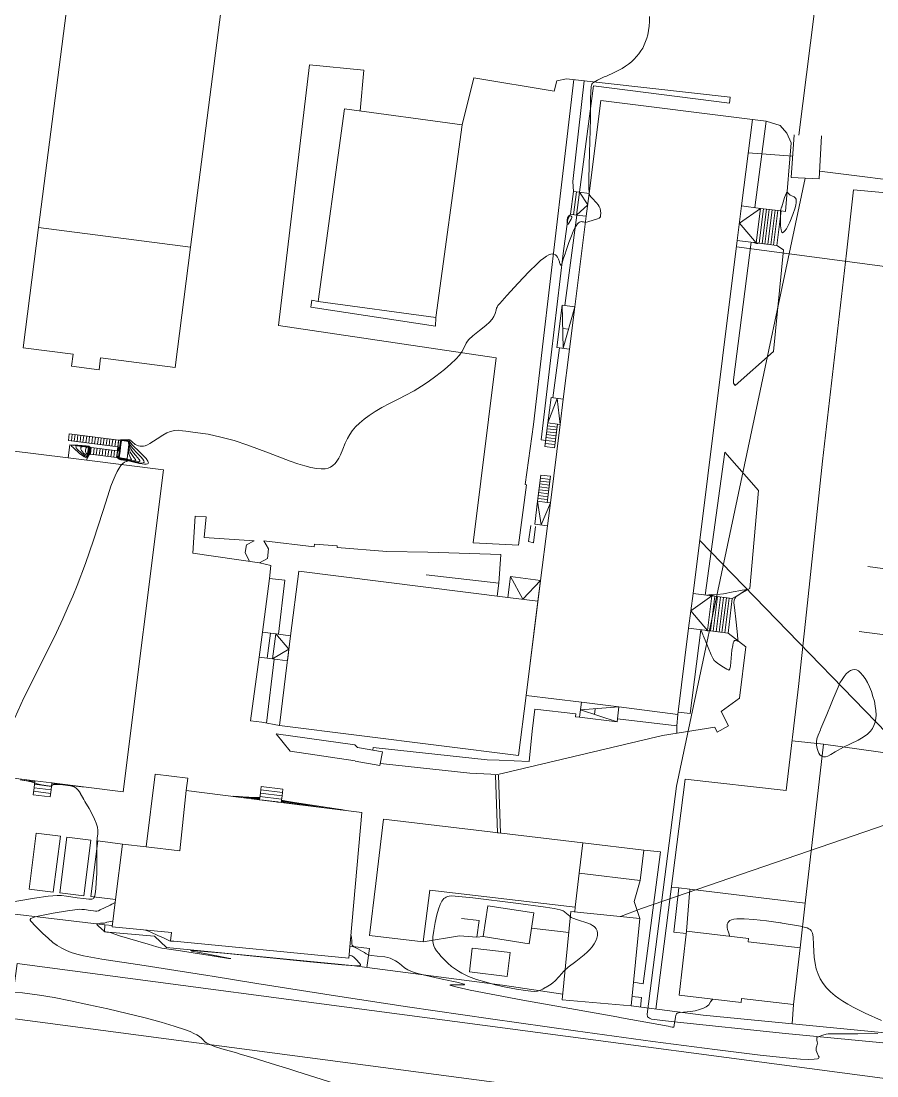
# Model space of a CAD drawing. Header units: metres. Extents: x 1233805 to 1234355, y 654698 to 655114.
# Drawn here: x 1233849.6 to 1233937.4, y 654891 to 654999.1 of the extents above; entities that cross this region are included whole.
import ezdxf

# ---------------------------------------------------------------- set-up
doc = ezdxf.new("R2010")
doc.units = ezdxf.units.M

msp = doc.modelspace()

# ---------------------------------------------------------------- linework, layer by layer
at = {"layer": 'ИИ_ГОРИЗОНТАЛИ_ОСН', "lineweight": 0}
for points, elevation in [([(1233925.45, 654979.88), (1233925.45, 654979.88)], 3.5), ([(1233925.45, 654979.82), (1233925.45, 654979.82)], 3), ([(1233925.26, 654978.34), (1233925.26, 654978.34)], 3), ([(1233925.37, 654979.23), (1233925.37, 654979.23)], 3.5), ([(1233925.15, 654977.46), (1233925.15, 654977.46)], 2.5), ([(1233924.75, 654976.42), (1233925.04, 654976.35), (1233925.15, 654976.34), (1233925.19, 654976.36), (1233924.99, 654976.4), (1233924.87, 654976.42), (1233924.78, 654976.42), (1233924.75, 654976.42)], 2.5), ([(1233924.84, 654976.41), (1233925.03, 654976.36), (1233925.1, 654976.36), (1233925.13, 654976.38), (1233925, 654976.4), (1233924.92, 654976.41), (1233924.86, 654976.41), (1233924.84, 654976.41)], 3), ([(1233924.94, 654976.4), (1233925.02, 654976.38), (1233925.07, 654976.39), (1233925.01, 654976.4), (1233924.97, 654976.4), (1233924.95, 654976.4), (1233924.94, 654976.4)], 3.5), ([(1233855.04, 654955.64), (1233854.94, 654955.63)], 2.5), ([(1233856.66, 654955.42), (1233856.64, 654955.45), (1233856.5, 654955.53), (1233856.25, 654955.59), (1233855.85, 654955.62), (1233855.41, 654955.64), (1233855.04, 654955.64)], 2.5), ([(1233855.15, 654955.61), (1233855.12, 654955.61)], 3), ([(1233856.65, 654955.42), (1233856.63, 654955.45), (1233856.5, 654955.53), (1233856.26, 654955.57), (1233855.9, 654955.6), (1233855.49, 654955.62), (1233855.15, 654955.61)], 3), ([(1233856.63, 654955.42), (1233856.62, 654955.45), (1233856.5, 654955.52), (1233856.28, 654955.56), (1233855.95, 654955.59), (1233855.57, 654955.6), (1233855.27, 654955.59)], 3.5), ([(1233856.61, 654955.42), (1233856.59, 654955.45), (1233856.5, 654955.5), (1233856.32, 654955.54), (1233856.04, 654955.56), (1233855.74, 654955.56), (1233855.58, 654955.55)], 4.5), ([(1233856.59, 654955.42), (1233856.58, 654955.45), (1233856.5, 654955.5), (1233856.34, 654955.53), (1233856.09, 654955.55), (1233855.82, 654955.55), (1233855.72, 654955.53)], 5), ([(1233856.58, 654955.43), (1233856.57, 654955.45), (1233856.5, 654955.49), (1233856.36, 654955.52), (1233856.14, 654955.53), (1233855.9, 654955.53), (1233855.84, 654955.52)], 5.5), ([(1233856.55, 654955.43), (1233856.55, 654955.44), (1233856.49, 654955.47), (1233856.39, 654955.5), (1233856.24, 654955.51), (1233856.06, 654955.49), (1233856.06, 654955.49)], 6.5), ([(1233856.54, 654955.43), (1233856.53, 654955.44), (1233856.49, 654955.47), (1233856.41, 654955.48), (1233856.29, 654955.49), (1233856.16, 654955.48)], 7), ([(1233859.51, 654954.38), (1233859.54, 654954.32), (1233859.66, 654954.23), (1233859.75, 654954.2), (1233859.89, 654954.17), (1233859.89, 654954.17), (1233860.27, 654954.11), (1233860.86, 654953.98), (1233860.99, 654953.95), (1233861.74, 654953.78), (1233862.22, 654953.72), (1233862.4, 654953.71), (1233862.53, 654953.73), (1233862.61, 654953.77), (1233862.64, 654953.84), (1233862.63, 654953.91), (1233862.59, 654954.01), (1233862.4, 654954.28), (1233862.07, 654954.63), (1233861.54, 654955.15), (1233861.19, 654955.48), (1233860.95, 654955.73), (1233860.75, 654955.97), (1233860.65, 654956.09), (1233860.56, 654956.14), (1233860.35, 654956.17), (1233859.99, 654956.17), (1233859.92, 654956.16), (1233859.88, 654956.16), (1233859.79, 654956.15)], 2.5), ([(1233859.55, 654955.49), (1233859.55, 654955.45), (1233859.54, 654955.29), (1233859.53, 654955.18), (1233859.51, 654955.06)], 2.5), ([(1233859.54, 654954.37), (1233859.57, 654954.32), (1233859.68, 654954.25), (1233859.98, 654954.19), (1233859.98, 654954.19), (1233860.3, 654954.14), (1233860.78, 654954.04), (1233860.89, 654954.01), (1233861.48, 654953.88), (1233861.87, 654953.82), (1233862.11, 654953.84), (1233862.18, 654953.87), (1233862.21, 654953.92), (1233862.18, 654954.04), (1233862.06, 654954.22), (1233861.85, 654954.46), (1233861.5, 654954.83), (1233861.05, 654955.3), (1233860.83, 654955.6), (1233860.68, 654955.9), (1233860.67, 654955.91)], 3), ([(1233859.57, 654954.37), (1233859.6, 654954.33), (1233859.71, 654954.27), (1233860.06, 654954.21), (1233860.07, 654954.21), (1233860.33, 654954.17), (1233860.7, 654954.09), (1233860.78, 654954.07), (1233861.23, 654953.97), (1233861.52, 654953.93), (1233861.7, 654953.94), (1233861.75, 654953.97), (1233861.77, 654954), (1233861.76, 654954.08), (1233861.69, 654954.2), (1233861.36, 654954.58), (1233861.09, 654954.89), (1233860.92, 654955.12), (1233860.82, 654955.27), (1233860.75, 654955.43), (1233860.65, 654955.78)], 3.5), ([(1233859.63, 654954.36), (1233859.65, 654954.34), (1233859.76, 654954.32), (1233860.24, 654954.25), (1233860.25, 654954.25), (1233860.54, 654954.2), (1233860.57, 654954.2), (1233860.82, 654954.15), (1233860.88, 654954.15), (1233860.91, 654954.17), (1233860.85, 654954.28), (1233860.72, 654954.52), (1233860.64, 654954.75), (1233860.61, 654955.07), (1233860.62, 654955.52)], 4.5), ([(1233859.87, 654956.11), (1233859.87, 654956.11)], 4.5), ([(1233860.59, 654956.05), (1233860.58, 654956.06), (1233860.51, 654956.1), (1233860.41, 654956.13), (1233860.1, 654956.14), (1233860.05, 654956.14), (1233859.98, 654956.14), (1233859.9, 654956.14)], 3), ([(1233860.52, 654956.06), (1233860.47, 654956.09), (1233860.37, 654956.11), (1233860.21, 654956.12), (1233860.17, 654956.12), (1233860.08, 654956.13), (1233860.02, 654956.13)], 3.5), ([(1233860.55, 654956.06), (1233860.54, 654956.06), (1233860.44, 654956.08), (1233860.42, 654956.08), (1233860.3, 654956.09), (1233860.27, 654956.09)], 4.5), ([(1233860.55, 654956.06), (1233860.55, 654956.06), (1233860.55, 654956.06), (1233860.53, 654956.06)], 5), ([(1233856.53, 654955.43), (1233856.52, 654955.44), (1233856.49, 654955.46), (1233856.43, 654955.47), (1233856.33, 654955.48), (1233856.27, 654955.47)], 7.5), ([(1233856.36, 654954.47), (1233856.39, 654954.48), (1233856.44, 654954.56), (1233856.45, 654954.58), (1233856.55, 654954.7), (1233856.6, 654954.74)], 3.5), ([(1233856.36, 654954.44), (1233856.39, 654954.46), (1233856.44, 654954.54), (1233856.46, 654954.57), (1233856.58, 654954.7), (1233856.62, 654954.73), (1233856.62, 654954.74)], 3), ([(1233856.36, 654954.42), (1233856.38, 654954.43), (1233856.45, 654954.52), (1233856.46, 654954.55), (1233856.53, 654954.63), (1233856.61, 654954.7), (1233856.64, 654954.72), (1233856.65, 654954.74)], 2.5), ([(1233856.37, 654954.55), (1233856.39, 654954.56), (1233856.43, 654954.61), (1233856.44, 654954.63), (1233856.49, 654954.7), (1233856.53, 654954.75)], 5), ([(1233856.37, 654954.52), (1233856.39, 654954.53), (1233856.43, 654954.6), (1233856.44, 654954.62), (1233856.51, 654954.7), (1233856.55, 654954.75)], 4.5), ([(1233856.38, 654954.64), (1233856.42, 654954.67), (1233856.42, 654954.68), (1233856.45, 654954.71), (1233856.47, 654954.76)], 6.5), ([(1233856.38, 654954.58), (1233856.39, 654954.59), (1233856.43, 654954.63), (1233856.43, 654954.65), (1233856.47, 654954.7), (1233856.51, 654954.75)], 5.5), ([(1233856.39, 654954.69), (1233856.41, 654954.71), (1233856.41, 654954.72), (1233856.42, 654954.73), (1233856.44, 654954.76)], 7.5), ([(1233856.39, 654954.67), (1233856.41, 654954.69), (1233856.42, 654954.7), (1233856.43, 654954.72), (1233856.45, 654954.76)], 7), ([(1233856.4, 654954.77), (1233856.4, 654954.77), (1233856.4, 654954.77), (1233856.4, 654954.77), (1233856.4, 654954.77)], 9), ([(1233856.4, 654954.75), (1233856.4, 654954.75), (1233856.41, 654954.75), (1233856.41, 654954.75), (1233856.41, 654954.77)], 8.5), ([(1233856.5, 654955.44), (1233856.5, 654955.44), (1233856.49, 654955.45), (1233856.46, 654955.45), (1233856.43, 654955.45), (1233856.43, 654955.45)], 8.5), ([(1233856.48, 654955.44), (1233856.48, 654955.44), (1233856.48, 654955.44), (1233856.48, 654955.44)], 9), ([(1233859.6, 654955.48), (1233859.6, 654955.48), (1233859.59, 654955.32), (1233859.58, 654955.22), (1233859.56, 654955.05)], 3), ([(1233859.65, 654955.48), (1233859.64, 654955.36), (1233859.63, 654955.26), (1233859.6, 654955.05)], 3.5), ([(1233859.68, 654954.36), (1233859.79, 654954.34), (1233860.32, 654954.27), (1233860.34, 654954.27), (1233860.46, 654954.26), (1233860.46, 654954.26), (1233860.47, 654954.26), (1233860.47, 654954.26), (1233860.5, 654954.56), (1233860.61, 654955.43)], 5), ([(1233859.74, 654955.47), (1233859.74, 654955.42), (1233859.73, 654955.35), (1233859.69, 654955.04)], 4.5), ([(1233859.79, 654955.46), (1233859.78, 654955.39), (1233859.74, 654955.03)], 5), ([(1233919.55, 654936.22), (1233919.61, 654936.07), (1233920.08, 654934.9), (1233920.4, 654934.15), (1233920.57, 654933.82), (1233920.71, 654933.59), (1233920.86, 654933.43), (1233921.07, 654933.27), (1233921.66, 654932.9), (1233921.99, 654932.7), (1233922.02, 654932.68), (1233922.17, 654932.6), (1233922.22, 654932.59), (1233922.25, 654932.61), (1233922.31, 654932.73), (1233922.36, 654933), (1233922.45, 654933.81), (1233922.53, 654934.64), (1233922.6, 654935.12), (1233922.66, 654935.37), (1233922.73, 654935.53), (1233922.8, 654935.61), (1233922.9, 654935.61), (1233922.9, 654935.61), (1233923.02, 654935.58), (1233923.08, 654935.57), (1233923.08, 654935.57), (1233923.12, 654935.59), (1233923.14, 654935.68), (1233923.11, 654936.22), (1233922.95, 654937.52), (1233922.77, 654939.01), (1233922.73, 654939.47), (1233922.75, 654939.76), (1233922.81, 654939.94), (1233922.94, 654940.1), (1233923.26, 654940.34), (1233923.75, 654940.66), (1233923.76, 654940.66), (1233924.03, 654940.84), (1233923.97, 654940.84), (1233923.97, 654940.84), (1233923.88, 654940.82), (1233923.84, 654940.82), (1233923.57, 654940.77), (1233923.43, 654940.74), (1233922.66, 654940.6), (1233921.65, 654940.42), (1233921, 654940.33), (1233920.71, 654940.31), (1233920.5, 654940.32), (1233920.41, 654940.33), (1233920.15, 654940.3), (1233920.04, 654940.26), (1233920.03, 654940.25)], 2.5), ([(1233920.56, 654940.18), (1233920.56, 654940.2), (1233920.51, 654940.25), (1233920.44, 654940.27), (1233920.34, 654940.26), (1233920.27, 654940.22)], 3), ([(1233920.48, 654940.19), (1233920.48, 654940.2), (1233920.45, 654940.22), (1233920.41, 654940.21), (1233920.41, 654940.2)], 3.5), ([(1233919.38, 654936.72), (1233919.41, 654936.59), (1233919.54, 654936.25), (1233919.55, 654936.22)], 2.5), ([(1233919.86, 654936.66), (1233919.88, 654936.64), (1233919.99, 654936.61), (1233920.08, 654936.62), (1233920.09, 654936.63)], 3), ([(1233919.96, 654936.65), (1233919.96, 654936.64), (1233920, 654936.63), (1233920.04, 654936.63), (1233920.04, 654936.64)], 3.5), ([(1233850.1, 654921.35), (1233850.1, 654921.35), (1233850.25, 654921.3), (1233850.45, 654921.25), (1233850.47, 654921.25)], 2.5), ([(1233850.47, 654921.25), (1233850.79, 654921.18), (1233850.97, 654921.12)], 2.5), ([(1233850.98, 654921.24), (1233850.99, 654921.24), (1233850.99, 654921.24)], 3), ([(1233850.98, 654921.24), (1233850.98, 654921.24), (1233850.98, 654921.24)], 3), ([(1233852.73, 654920.9), (1233852.98, 654920.91), (1233853.44, 654920.89), (1233855.8, 654920.63), (1233855.91, 654920.62), (1233855.96, 654920.62)], 2.5), ([(1233852.74, 654921.02), (1233852.75, 654921.02), (1233852.75, 654921.02), (1233852.75, 654921.02), (1233852.74, 654921.02)], 3), ([(1233874.08, 654919.55), (1233873.97, 654919.52), (1233873.74, 654919.51), (1233872.94, 654919.55), (1233872.73, 654919.57), (1233871.95, 654919.63), (1233871.33, 654919.65), (1233871.3, 654919.65)], 2.5), ([(1233874.07, 654919.45), (1233873.79, 654919.44), (1233873.31, 654919.47), (1233873.17, 654919.48), (1233872.23, 654919.53), (1233872.21, 654919.53)], 3), ([(1233874.06, 654919.37), (1233874.04, 654919.37), (1233873.67, 654919.39), (1233873.6, 654919.39), (1233873.13, 654919.42), (1233873.12, 654919.42)], 3.5), ([(1233878.08, 654918.79), (1233878.11, 654918.8), (1233878.09, 654918.8), (1233877.51, 654918.89), (1233876.72, 654919.02), (1233876.28, 654919.1)], 3.5), ([(1233880.53, 654918.49), (1233880.52, 654918.49), (1233880.25, 654918.54), (1233879.58, 654918.64), (1233877.17, 654919.01), (1233876.29, 654919.18)], 3), ([(1233882.93, 654918.19), (1233882.41, 654918.28), (1233882.15, 654918.32), (1233877.62, 654919.01), (1233876.82, 654919.15), (1233876.3, 654919.26)], 2.5), ([(1233859.23, 654908.72), (1233859.17, 654908.72), (1233858.87, 654908.58), (1233858.71, 654908.5), (1233857.7, 654907.99), (1233857.5, 654907.92), (1233857.35, 654907.88), (1233857.2, 654907.88), (1233857, 654907.9), (1233856.66, 654907.95), (1233856.09, 654908.03), (1233855.81, 654908.05), (1233855.57, 654908.06), (1233855.08, 654908.02), (1233854.33, 654907.92), (1233852.85, 654907.66), (1233851.49, 654907.4), (1233851.03, 654907.29), (1233850.73, 654907.2), (1233850.56, 654907.12), (1233850.49, 654907.03), (1233850.49, 654906.94), (1233850.57, 654906.83), (1233851.04, 654906.34), (1233851.11, 654906.27), (1233851.15, 654906.23), (1233851.8, 654905.59), (1233852.34, 654905.09), (1233852.84, 654904.67), (1233853.29, 654904.34), (1233853.74, 654904.07), (1233854.22, 654903.84), (1233854.72, 654903.64), (1233855.3, 654903.47), (1233855.3, 654903.46), (1233855.97, 654903.28), (1233855.97, 654903.28), (1233857.87, 654902.96), (1233862.2, 654902.29), (1233865.45, 654901.78), (1233868.75, 654901.26), (1233869.19, 654901.19), (1233873.78, 654900.46), (1233881.84, 654899.2), (1233889.24, 654898.07), (1233897.76, 654896.82), (1233906.46, 654895.59), (1233914.4, 654894.5), (1233920.77, 654893.67), (1233925.42, 654893.1), (1233927.07, 654892.92), (1233928.44, 654892.79), (1233929.55, 654892.7), (1233930.39, 654892.67), (1233930.97, 654892.68), (1233931.32, 654892.73), (1233931.41, 654892.77), (1233931.45, 654892.83), (1233931.46, 654892.9), (1233931.41, 654892.99), (1233931.41, 654892.99), (1233931.22, 654893.41), (1233931.17, 654893.57), (1233931.16, 654893.71), (1233931.18, 654893.85), (1233931.23, 654894.05), (1233931.29, 654894.35), (1233931.28, 654894.48), (1233931.25, 654894.64), (1233931.22, 654894.77), (1233931.22, 654894.85), (1233931.25, 654894.91), (1233931.31, 654894.96), (1233931.57, 654895.06), (1233931.59, 654895.06), (1233931.84, 654895.14), (1233932.2, 654895.25), (1233932.4, 654895.28), (1233932.86, 654895.29), (1233935.37, 654895.3), (1233935.46, 654895.3), (1233937.51, 654895.31)], 2.5), ([(1233937.88, 654896.65), (1233936.2, 654897.41), (1233934.95, 654898.03), (1233934.41, 654898.33), (1233933.92, 654898.63), (1233933.49, 654898.91), (1233933.11, 654899.19), (1233932.64, 654899.59), (1233932.23, 654900.01), (1233931.88, 654900.45), (1233931.59, 654900.92), (1233931.36, 654901.42), (1233931.18, 654901.94), (1233931.05, 654902.5), (1233930.97, 654903.14), (1233930.93, 654903.73), (1233930.9, 654904.45), (1233930.87, 654905.2), (1233930.84, 654905.44), (1233930.79, 654905.62), (1233930.72, 654905.76), (1233930.64, 654905.89), (1233930.54, 654905.99), (1233930.41, 654906.07), (1233930.26, 654906.15), (1233930.08, 654906.21), (1233929.55, 654906.33), (1233927.67, 654906.65), (1233927.56, 654906.67), (1233927.51, 654906.68), (1233926.06, 654906.88), (1233924.77, 654907.03), (1233923.78, 654907.09), (1233923.37, 654907.09), (1233923.02, 654907.07), (1233922.72, 654907.04), (1233922.49, 654906.98), (1233922.32, 654906.91), (1233922.19, 654906.81), (1233922.1, 654906.69), (1233922.04, 654906.55), (1233922.02, 654906.39), (1233922.03, 654906.21), (1233922.08, 654906), (1233922.17, 654905.72), (1233922.21, 654905.61), (1233922.28, 654905.37), (1233922.29, 654905.3)], 2.5), ([(1233858.99, 654906.79), (1233858.79, 654906.8), (1233858.57, 654906.78), (1233858.37, 654906.74), (1233858.14, 654906.65), (1233858.12, 654906.64), (1233858.04, 654906.63), (1233858, 654906.64), (1233857.93, 654906.65), (1233857.87, 654906.65), (1233857.73, 654906.64), (1233857.4, 654906.58), (1233857.34, 654906.56), (1233857.33, 654906.53), (1233857.42, 654906.42), (1233857.88, 654906), (1233857.99, 654905.91), (1233858.01, 654905.89), (1233858.14, 654905.78), (1233858.26, 654905.75), (1233858.37, 654905.73), (1233858.7, 654905.67), (1233858.8, 654905.64), (1233859.68, 654905.34), (1233862.63, 654904.47), (1233863.07, 654904.34), (1233863.49, 654904.22), (1233864.03, 654904.08), (1233864.33, 654904.03), (1233864.73, 654903.97), (1233865.92, 654903.79), (1233867.88, 654903.48), (1233867.92, 654903.48), (1233870.87, 654903.03), (1233871.1, 654903), (1233870.85, 654903.05), (1233870.33, 654903.15), (1233870.29, 654903.16)], 3), ([(1233865.2, 654904.79), (1233865.12, 654904.79), (1233865.12, 654904.79), (1233865.11, 654904.79), (1233865.04, 654904.79), (1233865.03, 654904.79), (1233864.9, 654904.79), (1233864.81, 654904.83), (1233864.61, 654904.93), (1233864.18, 654905.12), (1233863.59, 654905.37), (1233862.87, 654905.7), (1233862.54, 654905.85), (1233862.33, 654905.93)], 3), ([(1233915.97, 654896.07), (1233911.18, 654896.93), (1233910.7, 654897.02), (1233901.06, 654898.75), (1233895.66, 654899.77), (1233894.32, 654900.06), (1233893.66, 654900.23), (1233893.57, 654900.28), (1233893.65, 654900.31), (1233894.3, 654900.31), (1233894.52, 654900.3), (1233894.94, 654900.3), (1233895.05, 654900.31), (1233895.07, 654900.34), (1233895.03, 654900.37), (1233894.91, 654900.42), (1233894.45, 654900.54), (1233892.77, 654900.91), (1233890.82, 654901.34), (1233890.14, 654901.52), (1233889.64, 654901.68), (1233889.27, 654901.85), (1233888.93, 654902.07), (1233888.6, 654902.33), (1233888.26, 654902.6), (1233887.99, 654902.78), (1233887.72, 654902.93), (1233887.46, 654903.04), (1233887.2, 654903.11), (1233886.91, 654903.17), (1233886.12, 654903.26), (1233885.54, 654903.32), (1233885.34, 654903.36), (1233885.16, 654903.43), (1233884.99, 654903.51), (1233884.8, 654903.63), (1233884.62, 654903.75), (1233884.13, 654904), (1233883.72, 654904.22), (1233883.61, 654904.31), (1233883.55, 654904.4), (1233883.52, 654904.53), (1233883.51, 654904.77), (1233883.51, 654904.78), (1233883.49, 654905.2), (1233883.42, 654905.45)], 2.5), ([(1233870.29, 654903.16), (1233870.01, 654903.22), (1233868.04, 654903.59), (1233867.88, 654903.62), (1233867.09, 654903.78), (1233866.96, 654903.82), (1233866.96, 654903.83), (1233866.99, 654903.83), (1233867.29, 654903.83), (1233867.92, 654903.78), (1233870.37, 654903.56), (1233879.2, 654902.69), (1233879.2, 654902.69), (1233882.5, 654902.37), (1233883.87, 654902.27), (1233884.21, 654902.28), (1233884.37, 654902.31), (1233884.4, 654902.34), (1233884.4, 654902.39), (1233884.3, 654902.53), (1233883.97, 654902.92), (1233883.73, 654903.16), (1233883.63, 654903.23), (1233883.53, 654903.28), (1233883.23, 654903.36)], 3), ([(1233920.56, 654898.84), (1233920.55, 654898.84), (1233920.46, 654898.75), (1233920.33, 654898.57), (1233920.14, 654898.28), (1233920.02, 654898.17), (1233919.89, 654898.07), (1233919.6, 654897.92), (1233919.21, 654897.78), (1233918.75, 654897.66), (1233918.28, 654897.57), (1233917.54, 654897.51), (1233917.22, 654897.49), (1233917.05, 654897.46), (1233916.92, 654897.41), (1233916.84, 654897.33), (1233916.78, 654897.21), (1233916.73, 654897.01), (1233916.73, 654897), (1233916.72, 654896.95), (1233916.59, 654896.22), (1233916.58, 654896.1), (1233916.58, 654896.08), (1233916.57, 654896.01), (1233916.52, 654895.98), (1233916.4, 654895.99), (1233916.21, 654896.02), (1233915.99, 654896.06), (1233915.97, 654896.07)], 2.5)]:
    msp.add_lwpolyline(points, dxfattribs=dict(at, elevation=elevation))
at = {"layer": 'ИИ_ГОРИЗОНТАЛИ_УТОЛЩ', "lineweight": 0}
for points, elevation in [([(1233914.08, 654999.62), (1233914.07, 654999.1), (1233914.03, 654998.61), (1233913.97, 654998.16), (1233913.89, 654997.74), (1233913.79, 654997.38), (1233913.67, 654997.04), (1233913.53, 654996.7), (1233913.37, 654996.38), (1233913.18, 654996.08), (1233912.97, 654995.78), (1233912.74, 654995.5), (1233912.48, 654995.23), (1233912.21, 654994.98), (1233911.92, 654994.74), (1233911.6, 654994.51), (1233911.26, 654994.29), (1233910.52, 654993.89), (1233909.57, 654993.47), (1233909.42, 654993.41), (1233908.71, 654993.09), (1233908.32, 654992.86), (1233908.21, 654992.77), (1233908.14, 654992.67), (1233908.1, 654992.57), (1233908.08, 654992.42), (1233908.04, 654991.84), (1233908.02, 654991.23), (1233908.02, 654990.95), (1233908, 654989.11), (1233907.92, 654985.62), (1233907.85, 654982.95), (1233907.84, 654982), (1233907.86, 654981.54), (1233907.91, 654981.29), (1233907.97, 654981.21), (1233908.05, 654981.11), (1233908.19, 654980.97), (1233908.64, 654980.51), (1233908.79, 654980.31), (1233908.9, 654980.14), (1233908.99, 654979.93), (1233909.05, 654979.7), (1233909.07, 654979.46), (1233909.05, 654979.21), (1233909.02, 654979.08), (1233908.97, 654978.99), (1233908.89, 654978.93), (1233908.72, 654978.86), (1233907.73, 654978.55), (1233907.48, 654978.5), (1233907.29, 654978.54), (1233907.29, 654978.54), (1233907.17, 654978.57), (1233907.07, 654978.58), (1233906.97, 654978.56), (1233906.87, 654978.51), (1233906.77, 654978.44), (1233906.67, 654978.34), (1233906.47, 654978.05), (1233906.27, 654977.66), (1233906.05, 654977.11), (1233905.79, 654976.42), (1233905.48, 654975.51), (1233905.44, 654975.38), (1233905.22, 654974.73), (1233905.17, 654974.6), (1233905.15, 654974.5), (1233905.06, 654974.18), (1233905.01, 654974.11), (1233904.96, 654974.12), (1233904.91, 654974.22), (1233904.84, 654974.4), (1233904.82, 654974.47), (1233904.72, 654974.73), (1233904.63, 654974.92), (1233904.52, 654975.07), (1233904.4, 654975.18), (1233904.26, 654975.24), (1233904.1, 654975.26), (1233903.93, 654975.23), (1233903.74, 654975.16), (1233903.5, 654975.03), (1233903.21, 654974.84), (1233902.89, 654974.58), (1233902.53, 654974.26), (1233901.68, 654973.44), (1233900.58, 654972.27), (1233899.41, 654971), (1233898.69, 654970.18), (1233898.51, 654969.97), (1233898.42, 654969.82), (1233898.36, 654969.7), (1233898.32, 654969.52), (1233898.32, 654969.51), (1233898.24, 654969.17), (1233898.1, 654968.86), (1233897.9, 654968.56), (1233897.63, 654968.26), (1233897.25, 654967.92), (1233896.63, 654967.43), (1233895.93, 654966.87), (1233895.52, 654966.48), (1233895.38, 654966.31), (1233895.26, 654966.13), (1233895.03, 654965.68), (1233894.81, 654965.23), (1233894.56, 654964.87), (1233894.2, 654964.47), (1233893.68, 654963.99), (1233893.02, 654963.43), (1233892.13, 654962.73), (1233891.34, 654962.14), (1233890.68, 654961.69), (1233889.91, 654961.24), (1233888.99, 654960.75), (1233888.41, 654960.45), (1233887.38, 654959.93), (1233886.61, 654959.51), (1233885.92, 654959.11), (1233885.31, 654958.71), (1233884.77, 654958.32), (1233884.29, 654957.92), (1233883.89, 654957.52), (1233883.55, 654957.12), (1233883.3, 654956.75), (1233883.06, 654956.34), (1233882.84, 654955.87), (1233882.58, 654955.24), (1233882.35, 654954.68), (1233882.17, 654954.31), (1233881.99, 654954), (1233881.8, 654953.76), (1233881.58, 654953.56), (1233881.34, 654953.4), (1233881.07, 654953.3), (1233880.77, 654953.24), (1233880.36, 654953.22), (1233879.88, 654953.27), (1233879.32, 654953.37), (1233878.68, 654953.53), (1233877.98, 654953.74), (1233877.17, 654954.02), (1233874.95, 654954.86), (1233872.85, 654955.66), (1233871.44, 654956.12), (1233870.08, 654956.49), (1233868.77, 654956.77), (1233867.42, 654956.97), (1233866.49, 654957.09), (1233866.14, 654957.13), (1233866.12, 654957.14), (1233865.69, 654957.18), (1233865.3, 654957.15), (1233864.91, 654957.07), (1233864.53, 654956.92), (1233864.12, 654956.69), (1233863.55, 654956.31), (1233862.8, 654955.82), (1233862.53, 654955.68), (1233862.3, 654955.59), (1233862.13, 654955.55), (1233861.95, 654955.54), (1233861.78, 654955.55), (1233861.62, 654955.59), (1233861.45, 654955.65), (1233861.29, 654955.74), (1233860.96, 654955.99), (1233860.89, 654956.05), (1233860.72, 654956.19), (1233860.55, 654956.22), (1233859.88, 654956.19), (1233859.8, 654956.19), (1233859.79, 654956.19), (1233859.62, 654956.16), (1233859.6, 654956.13), (1233859.58, 654956.07), (1233859.52, 654955.62), (1233859.5, 654955.43), (1233859.48, 654955.25), (1233859.47, 654955.14), (1233859.47, 654955.06), (1233859.45, 654954.94), (1233859.45, 654954.94), (1233859.43, 654954.66), (1233859.45, 654954.46), (1233859.51, 654954.32), (1233859.63, 654954.21), (1233859.69, 654954.17), (1233859.81, 654954.15), (1233859.81, 654954.15), (1233860.33, 654954.09), (1233860.45, 654954.06), (1233860.5, 654954.04), (1233860.47, 654954.01), (1233860.38, 654953.98), (1233860.36, 654953.97), (1233860.17, 654953.9), (1233860, 654953.77), (1233859.81, 654953.57), (1233859.62, 654953.29), (1233859.42, 654952.94), (1233859.21, 654952.52), (1233859.01, 654952.02), (1233858.79, 654951.45), (1233858.46, 654950.46), (1233857.95, 654948.86), (1233857.01, 654945.92), (1233856.18, 654943.52), (1233855.31, 654941.25), (1233854.87, 654940.16), (1233854.41, 654939.1), (1233853.84, 654937.84), (1233853.19, 654936.44), (1233851.38, 654932.78), (1233849.87, 654929.74), (1233848.93, 654927.71)], 2), ([(1233927.5, 654978.98), (1233927.51, 654979.59), (1233927.52, 654979.72), (1233927.62, 654980.06), (1233927.63, 654980.08), (1233927.63, 654980.09), (1233927.92, 654981.04), (1233928.11, 654981.52), (1233928.15, 654981.58), (1233928.19, 654981.6), (1233928.23, 654981.58), (1233928.29, 654981.51), (1233928.39, 654981.39), (1233928.49, 654981.3), (1233928.68, 654981.23), (1233928.91, 654981.12), (1233928.99, 654981.06), (1233929.05, 654980.98), (1233929.1, 654980.89), (1233929.13, 654980.78), (1233929.13, 654980.52), (1233929.09, 654980.29), (1233929.02, 654980), (1233928.79, 654979.31), (1233928.45, 654978.52), (1233928.11, 654977.85), (1233927.95, 654977.62), (1233927.82, 654977.48), (1233927.72, 654977.44), (1233927.65, 654977.49), (1233927.6, 654977.59), (1233927.56, 654977.75), (1233927.51, 654978.14), (1233927.5, 654978.58), (1233927.5, 654978.98)], 2), ([(1233906.1, 654979.04), (1233906.08, 654979.06), (1233906.04, 654979.12), (1233905.97, 654979.18), (1233905.89, 654979.21), (1233905.82, 654979.2), (1233905.76, 654979.16), (1233905.7, 654979.08), (1233905.66, 654978.97), (1233905.62, 654978.76), (1233905.6, 654978.53), (1233905.62, 654978.37), (1233905.66, 654978.31), (1233905.71, 654978.33), (1233905.79, 654978.43), (1233906.02, 654978.84), (1233906.09, 654979), (1233906.1, 654979.04), (1233906.1, 654979.04)], 2), ([(1233854.93, 654955.66), (1233854.75, 654955.66), (1233854.7, 654955.63), (1233854.74, 654955.56), (1233854.9, 654955.4), (1233855.6, 654954.78), (1233855.86, 654954.58), (1233856.06, 654954.45), (1233856.2, 654954.38), (1233856.3, 654954.37), (1233856.38, 654954.4), (1233856.45, 654954.5), (1233856.47, 654954.53), (1233856.54, 654954.63), (1233856.65, 654954.71), (1233856.65, 654954.71), (1233856.69, 654954.75), (1233856.71, 654954.85), (1233856.73, 654955.13), (1233856.72, 654955.33), (1233856.65, 654955.45), (1233856.59, 654955.5), (1233856.51, 654955.54), (1233856.23, 654955.6), (1233855.8, 654955.63), (1233855.33, 654955.65), (1233854.93, 654955.66)], 2), ([(1233855.37, 654955.57), (1233855.24, 654955.54), (1233855.19, 654955.48), (1233855.22, 654955.39), (1233855.33, 654955.25), (1233855.77, 654954.83), (1233856.15, 654954.54), (1233856.25, 654954.49), (1233856.33, 654954.48), (1233856.39, 654954.51), (1233856.44, 654954.58), (1233856.45, 654954.6), (1233856.53, 654954.7), (1233856.59, 654954.76), (1233856.62, 654954.84), (1233856.64, 654954.99), (1233856.66, 654955.21), (1233856.65, 654955.36), (1233856.61, 654955.45), (1233856.5, 654955.51), (1233856.3, 654955.55), (1233856, 654955.58), (1233855.66, 654955.58), (1233855.37, 654955.57)], 4), ([(1233855.81, 654955.47), (1233855.72, 654955.41), (1233855.69, 654955.33), (1233855.7, 654955.23), (1233855.76, 654955.1), (1233855.98, 654954.85), (1233856.25, 654954.63), (1233856.36, 654954.6), (1233856.39, 654954.61), (1233856.42, 654954.65), (1233856.43, 654954.67), (1233856.46, 654954.71), (1233856.52, 654954.81), (1233856.57, 654955.12), (1233856.59, 654955.29), (1233856.58, 654955.39), (1233856.56, 654955.44), (1233856.49, 654955.48), (1233856.37, 654955.51), (1233856.19, 654955.52), (1233855.98, 654955.51), (1233855.81, 654955.47)], 6), ([(1233859.58, 654954.39), (1233859.63, 654954.33), (1233859.74, 654954.3), (1233860.15, 654954.23), (1233860.16, 654954.23), (1233860.62, 654954.15), (1233860.67, 654954.13), (1233861.17, 654954.04), (1233861.29, 654954.05), (1233861.34, 654954.09), (1233861.3, 654954.19), (1233861.14, 654954.4), (1233860.92, 654954.7), (1233860.78, 654954.93), (1233860.72, 654955.08), (1233860.67, 654955.26), (1233860.63, 654955.68), (1233860.61, 654955.9), (1233860.58, 654956), (1233860.53, 654956.06), (1233860.45, 654956.09), (1233860.32, 654956.1), (1233860.3, 654956.1), (1233860.19, 654956.11), (1233859.98, 654956.12), (1233859.87, 654956.11), (1233859.82, 654956.08), (1233859.78, 654956.04), (1233859.75, 654955.89), (1233859.7, 654955.52), (1233859.69, 654955.39), (1233859.68, 654955.31), (1233859.64, 654955.01), (1233859.63, 654954.88), (1233859.61, 654954.75), (1233859.6, 654954.63), (1233859.6, 654954.63), (1233859.58, 654954.53), (1233859.58, 654954.45), (1233859.58, 654954.39)], 4), ([(1233856.24, 654955.38), (1233856.21, 654955.29), (1233856.18, 654955.18), (1233856.19, 654954.96), (1233856.25, 654954.82), (1233856.35, 654954.72), (1233856.39, 654954.71), (1233856.41, 654954.73), (1233856.41, 654954.73), (1233856.41, 654954.74), (1233856.45, 654954.85), (1233856.51, 654955.26), (1233856.52, 654955.42), (1233856.51, 654955.44), (1233856.49, 654955.45), (1233856.45, 654955.46), (1233856.38, 654955.46), (1233856.31, 654955.44), (1233856.24, 654955.38)], 8), ([(1233931.6, 654926.45), (1233931.66, 654926.59), (1233932.28, 654928.03), (1233932.72, 654929.13), (1233932.93, 654929.65), (1233933.41, 654930.85), (1233933.61, 654931.27), (1233933.82, 654931.64), (1233934.04, 654931.95), (1233934.25, 654932.21), (1233934.47, 654932.41), (1233934.68, 654932.55), (1233934.9, 654932.62), (1233935.11, 654932.64), (1233935.31, 654932.6), (1233935.52, 654932.5), (1233935.73, 654932.31), (1233935.96, 654932.05), (1233936.19, 654931.72), (1233936.42, 654931.33), (1233936.63, 654930.88), (1233936.83, 654930.39), (1233937, 654929.89), (1233937.14, 654929.39), (1233937.24, 654928.9), (1233937.3, 654928.44), (1233937.32, 654928.01), (1233937.29, 654927.61), (1233937.22, 654927.25), (1233937.1, 654926.91), (1233936.94, 654926.61), (1233936.74, 654926.33), (1233936.42, 654926.01), (1233935.99, 654925.71), (1233935.47, 654925.41), (1233934.7, 654925.04), (1233933.96, 654924.68), (1233933.13, 654924.2), (1233932.67, 654923.93), (1233932.37, 654923.78), (1233932.12, 654923.7), (1233931.92, 654923.69), (1233931.79, 654923.73), (1233931.67, 654923.8), (1233931.55, 654923.91), (1233931.45, 654924.06), (1233931.36, 654924.24), (1233931.29, 654924.45), (1233931.23, 654924.69), (1233931.2, 654924.92), (1233931.2, 654925.24), (1233931.25, 654925.55), (1233931.37, 654925.9), (1233931.6, 654926.45)], 2), ([(1233849.48, 654921.35), (1233849.88, 654921.27), (1233849.95, 654921.26), (1233850.59, 654921.13), (1233851.01, 654920.99), (1233851.22, 654920.92), (1233851.65, 654920.83), (1233852.35, 654920.72), (1233852.63, 654920.69), (1233852.68, 654920.7), (1233852.71, 654920.73), (1233852.72, 654920.74), (1233852.79, 654920.8), (1233852.88, 654920.84), (1233853.18, 654920.87), (1233853.86, 654920.83), (1233854.64, 654920.71), (1233855.01, 654920.61), (1233855.13, 654920.55), (1233855.23, 654920.47), (1233855.47, 654920.23), (1233855.63, 654920.01), (1233855.65, 654919.97), (1233856.02, 654919.31), (1233856.13, 654919.12), (1233856.57, 654918.39), (1233856.88, 654917.81), (1233857.12, 654917.31), (1233857.29, 654916.89), (1233857.4, 654916.5), (1233857.45, 654916.13), (1233857.45, 654915.78), (1233857.39, 654915.38), (1233857.38, 654915.27), (1233857.35, 654915.01), (1233857.35, 654914.62), (1233857.36, 654913.86), (1233857.33, 654911.72), (1233857.29, 654910.82), (1233857.24, 654910.15), (1233857.18, 654909.66), (1233857.1, 654909.34), (1233857.05, 654909.24), (1233856.99, 654909.17), (1233856.93, 654909.13), (1233856.84, 654909.11), (1233856.53, 654909.1), (1233855.96, 654909.17), (1233855.33, 654909.25), (1233854.24, 654909.4), (1233853.72, 654909.46), (1233853.26, 654909.46), (1233852.84, 654909.44), (1233852.34, 654909.4), (1233850.94, 654909.2), (1233848.13, 654908.72)], 2), ([(1233874.02, 654919.3), (1233874.02, 654919.28), (1233874.04, 654919.28), (1233874.45, 654919.25), (1233875.87, 654919.07), (1233875.93, 654919.06), (1233876.27, 654919.02), (1233876.27, 654919.02), (1233876.27, 654919.02), (1233876.27, 654919.02), (1233875.89, 654919.07), (1233874.42, 654919.26), (1233874.04, 654919.3), (1233874.04, 654919.3), (1233874.04, 654919.3), (1233874.02, 654919.3)], 4), ([(1233892.22, 654903.81), (1233892.04, 654904.08), (1233891.92, 654904.33), (1233891.86, 654904.56), (1233891.84, 654904.8), (1233891.84, 654904.81), (1233891.83, 654904.83), (1233891.84, 654905.23), (1233891.93, 654905.87), (1233892.08, 654906.72), (1233892.24, 654907.48), (1233892.4, 654908.09), (1233892.57, 654908.56), (1233892.75, 654908.91), (1233892.86, 654909.04), (1233892.97, 654909.16), (1233893.08, 654909.25), (1233893.21, 654909.32), (1233893.35, 654909.37), (1233893.51, 654909.41), (1233893.77, 654909.43), (1233894.13, 654909.42), (1233895.94, 654909.22), (1233900.36, 654908.68), (1233903.39, 654908.27), (1233904.29, 654908.13), (1233904.89, 654908.01), (1233905.21, 654907.91), (1233905.31, 654907.85), (1233905.38, 654907.79), (1233905.39, 654907.77), (1233905.71, 654907.49), (1233905.88, 654907.35), (1233905.91, 654907.33), (1233906.04, 654907.22), (1233906.19, 654907.14), (1233906.66, 654906.97), (1233906.87, 654906.91), (1233907.54, 654906.71), (1233908.02, 654906.52), (1233908.21, 654906.41), (1233908.37, 654906.3), (1233908.5, 654906.18), (1233908.6, 654906.05), (1233908.69, 654905.85), (1233908.73, 654905.62), (1233908.72, 654905.37), (1233908.66, 654905.1), (1233908.55, 654904.82), (1233908.39, 654904.52), (1233908.19, 654904.22), (1233907.95, 654903.94), (1233907.68, 654903.67), (1233907.37, 654903.39), (1233906.49, 654902.72), (1233905.72, 654902.13), (1233905.27, 654901.71), (1233904.78, 654901.17), (1233904.35, 654900.7), (1233904.17, 654900.54), (1233903.96, 654900.39), (1233903.45, 654900.09), (1233903.34, 654900.03), (1233903.1, 654899.88), (1233902.79, 654899.72), (1233902.57, 654899.66), (1233902.28, 654899.64), (1233901.88, 654899.66), (1233901.35, 654899.73), (1233900.41, 654899.88), (1233899.31, 654900.09), (1233898.24, 654900.33), (1233897.29, 654900.58), (1233896.31, 654900.87), (1233895.5, 654901.17), (1233894.8, 654901.51), (1233894.47, 654901.7), (1233894.16, 654901.91), (1233893.76, 654902.2), (1233893.37, 654902.54), (1233893.02, 654902.87), (1233892.7, 654903.21), (1233892.44, 654903.52), (1233892.22, 654903.81)], 2), ([(1233848.94, 654899.57), (1233849.73, 654899.49), (1233851.46, 654899.25), (1233852.95, 654899), (1233854.65, 654898.67), (1233856.51, 654898.28), (1233858.47, 654897.85), (1233860.45, 654897.38), (1233862.31, 654896.92), (1233863.95, 654896.48), (1233865.29, 654896.09), (1233866.45, 654895.7), (1233866.91, 654895.52), (1233867.3, 654895.34), (1233867.62, 654895.18), (1233867.87, 654895.02), (1233868.07, 654894.86), (1233868.27, 654894.66), (1233868.44, 654894.48), (1233868.61, 654894.36), (1233869.01, 654894.15), (1233869.61, 654893.93), (1233870.4, 654893.68), (1233871.57, 654893.36), (1233872.06, 654893.22), (1233873.4, 654892.83), (1233875.69, 654892.12), (1233877.16, 654891.66), (1233877.78, 654891.47), (1233885.01, 654889.17)], 2)]:
    msp.add_lwpolyline(points, dxfattribs=dict(at, elevation=elevation))
at = {"layer": 'ИИ_ДОРОГИ_АД', "lineweight": 0}
for points in [[(1233906.3, 654993.15), (1233905.11, 654982.92), (1233903.16, 654966.33), (1233902.15, 654957.77), (1233901.31, 654951.61), (1233901.45, 654951.58), (1233900.61, 654945.41), (1233895.97, 654945.65), (1233898.32, 654964.6), (1233876, 654967.94), (1233879.18, 654994.65), (1233884.73, 654994.11), (1233884.38, 654989.93)], [(1233894.83, 654988.51), (1233896.04, 654993.33), (1233904.28, 654991.94), (1233904.54, 654993), (1233905.54, 654993.23)], [(1233905.54, 654993.23), (1233922.35, 654991.34)], [(1233906.27, 654981.67), (1233906.19, 654982.69), (1233907.35, 654993.03)], [(1233922.35, 654991.34), (1233922.29, 654990.72), (1233908.31, 654992.49), (1233906.89, 654981.59)], [(1233927.57, 654979.67), (1233928.01, 654979.62), (1233928.61, 654986.67), (1233928.16, 654987.65), (1233927.46, 654988.43), (1233926.04, 654988.89), (1233924.63, 654989.06)], [(1233924.89, 654980.01), (1233926.04, 654988.89)], [(1233935.01, 654981.83), (1233934.27, 654975.35), (1233931.82, 654954.01), (1233930.29, 654939.49), (1233929.36, 654930.9)], [(1233935.01, 654981.83), (1233942.06, 654981.18), (1233941.77, 654978.26), (1233943.24, 654978.1), (1233943.34, 654978.41), (1233944.51, 654978.41), (1233944.65, 654980.99), (1233953.03, 654980.5)], [(1233903.41, 654956.14), (1233902.96, 654956.21), (1233903.98, 654964.91), (1233905.2, 654975.31), (1233905.67, 654978.82), (1233905.97, 654979.33)], [(1233906.61, 654979.25), (1233905.39, 654969.98)], [(1233924.49, 654976.46), (1233922.67, 654962.35), (1233922.68, 654962), (1233922.86, 654961.78)], [(1233922.86, 654961.78), (1233926.79, 654965.25), (1233927.81, 654975.68), (1233927.12, 654976.13)], [(1233880.06, 654970.39), (1233879.42, 654970.54), (1233879.3, 654969.81), (1233892.09, 654967.86), (1233892.13, 654968.74)], [(1233904.82, 654965.64), (1233904.15, 654960.51)], [(1233921.79, 654954.95), (1233919.78, 654940.28)], [(1233922.56, 654939.93), (1233924.36, 654940.97), (1233925.25, 654950.99), (1233921.79, 654954.95)], [(1233868.56, 654948.31), (1233867.45, 654948.38), (1233867.21, 654944.57), (1233874.05, 654943.58)], [(1233873.02, 654943.73), (1233872.56, 654944.64), (1233872.72, 654945.42), (1233873.5, 654945.86), (1233868.37, 654946.19), (1233868.56, 654948.31)], [(1233901.87, 654947.43), (1233901.63, 654945.76), (1233902.17, 654945.64), (1233902.36, 654947.32)], [(1233891.32, 654944.69), (1233887.11, 654944.76), (1233882, 654945.16), (1233882, 654945.33), (1233879.67, 654945.51), (1233879.65, 654945.23), (1233874.48, 654945.83), (1233874.96, 654945.01), (1233874.85, 654944.03), (1233874.05, 654943.58), (1233875.21, 654943.33), (1233875.05, 654941.99)], [(1233891.15, 654942.36), (1233898.61, 654941.5), (1233898.81, 654944.45), (1233891.32, 654944.69)], [(1233936.46, 654943.2), (1233942.99, 654942.32), (1233942.18, 654935.68), (1233935.58, 654936.56)], [(1233874.34, 654936.49), (1233875.06, 654941.98), (1233876.63, 654941.81)], [(1233875.99, 654936.27), (1233876.63, 654941.81)], [(1233898.61, 654941.5), (1233898.44, 654940.18)], [(1233917, 654928.26), (1233918.25, 654928.14), (1233919.33, 654936.73)], [(1233922.12, 654936.38), (1233923.95, 654934.99), (1233923.31, 654929.7), (1233921.42, 654928.34), (1233922.18, 654926.86), (1233921.02, 654926.24), (1233920.78, 654926.73)], [(1233876.08, 654926.9), (1233874.28, 654927.24), (1233873.12, 654927.4), (1233874, 654933.93)], [(1233874.75, 654927.15), (1233875.54, 654933.72)], [(1233929.36, 654930.9), (1233928.1, 654920.26), (1233917.73, 654921.41), (1233914.73, 654897.82)], [(1233885.68, 654924.38), (1233885.72, 654924.66), (1233897.42, 654923.39), (1233898.63, 654923.35), (1233901.71, 654923.23), (1233902.01, 654926.33), (1233902.3, 654928.58), (1233906.51, 654928.12), (1233906.48, 654927.79), (1233906.87, 654927.75)], [(1233910.77, 654927.6), (1233916.87, 654926.87), (1233916.97, 654928.05)], [(1233920.78, 654926.73), (1233915.39, 654925.89), (1233898.5, 654921.88)], [(1233883.87, 654923.29), (1233877.2, 654924.26), (1233875.76, 654926.04)], [(1233884.08, 654924.66), (1233883.82, 654924.92), (1233875.76, 654926.04)], [(1233931.93, 654925), (1233928.7, 654925.33)], [(1233898.5, 654921.88), (1233895.62, 654922.01), (1233886.44, 654923)], [(1233912.43, 654900.58), (1233913.43, 654900.43), (1233915.19, 654913.94), (1233913.47, 654914.13)], [(1233917.09, 654910.26), (1233916.32, 654910.3)], [(1233917.83, 654905.59), (1233916.55, 654905.7), (1233917.09, 654910.26), (1233918.21, 654910.14)], [(1233858.17, 654906.47), (1233858.94, 654906.41)], [(1233901.94, 654906.11), (1233905.78, 654905.67)], [(1233890.85, 654904.72), (1233894.58, 654905.33)], [(1233896.36, 654905.19), (1233896.98, 654905.26)], [(1233883.31, 654904.27), (1233885.34, 654904.04), (1233885.04, 654902.1)], [(1233912.28, 654899.13), (1233913.25, 654899), (1233913.14, 654898.03)]]:
    msp.add_lwpolyline(points, dxfattribs=at)
at = {"layer": 'ИИ_ЛЭП_НН', "lineweight": 0}
for points in [[(1233922.99, 654975.98), (1233937.2, 654974.12), (1233946.27, 654972.88), (1233948.67, 654994.75), (1233950.08, 655008.45), (1233950.23, 655010.28)], [(1233945.22, 654919.13), (1233919.21, 654945.91)], [(1233945.22, 654919.13), (1233913.25, 654908.13), (1233911.09, 654907.32)]]:
    msp.add_lwpolyline(points, dxfattribs=at)
at = {"layer": 'ИИ_ОГРАДЫ', "lineweight": 0}
for points in [[(1233912.19, 654898.15), (1233919.57, 654897.2), (1233943.86, 654894.85), (1233948.88, 654942.55), (1233953.03, 654980.5), (1233954.75, 654995.55), (1233954.26, 654995.6), (1233939.4, 654997.19), (1233939.63, 654999.09)], [(1233930.05, 654908.7), (1233931.93, 654925), (1233946.81, 654922.91)], [(1233929.52, 654904.11), (1233930.05, 654908.7), (1233918.21, 654910.14), (1233917.86, 654905.81)], [(1233839.2, 654908.81), (1233842.55, 654908.32), (1233858.17, 654906.47), (1233858.13, 654905.74), (1233863.27, 654905.29), (1233864.49, 654904.16), (1233883.52, 654902.3), (1233898.97, 654900.28), (1233905.16, 654899.36)], [(1233928.69, 654896.32), (1233928.85, 654898.3)]]:
    msp.add_lwpolyline(points, dxfattribs=at)
at = {"layer": 'ИИ_СООРУЖЕНИЕ', "lineweight": 0}
msp.add_lwpolyline([(1233898.56, 654921.82), (1233898.78, 654915.86), (1233898.48, 654915.9), (1233898.26, 654921.81)], dxfattribs=at)
at = {"layer": 'ИИ_СТРОЕНИЕ', "lineweight": 0}
for points in [[(1233851.36, 654977.96), (1233855.33, 655008.77), (1233856.47, 655008.63), (1233858.24, 655008.4), (1233870.92, 655006.76), (1233866.95, 654975.95), (1233851.36, 654977.96)], [(1233882.76, 654990.16), (1233880.06, 654970.39), (1233892.13, 654968.74), (1233894.83, 654988.51), (1233882.76, 654990.16)], [(1233901.41, 654930), (1233902.89, 654941.77), (1233903.59, 654947.38), (1233903.89, 654949.73), (1233904.89, 654957.77), (1233905.22, 654960.37), (1233905.87, 654965.5), (1233906.41, 654969.85), (1233907.58, 654979.13), (1233907.87, 654981.47), (1233909.07, 654991.01), (1233924.63, 654989.06), (1233923.52, 654980.18), (1233923.07, 654976.64), (1233918.53, 654940.44), (1233918.08, 654936.88), (1233916.97, 654928.05), (1233910.92, 654928.81), (1233907.07, 654929.29), (1233901.41, 654930)], [(1233906.58, 654979.25), (1233906.87, 654981.59), (1233906.27, 654981.67), (1233905.97, 654979.33), (1233906.58, 654979.25)], [(1233906.28, 654979.29), (1233906.57, 654981.63)], [(1233906.87, 654981.59), (1233906.58, 654979.25), (1233907.58, 654979.13), (1233907.87, 654981.47), (1233906.87, 654981.59)], [(1233906.87, 654981.59), (1233907.72, 654980.3), (1233906.58, 654979.25)], [(1233925.46, 654979.94), (1233925.02, 654976.4), (1233923.07, 654976.64), (1233923.52, 654980.18), (1233925.46, 654979.94)], [(1233925.46, 654979.94), (1233923.3, 654978.41), (1233925.02, 654976.4)], [(1233925.46, 654979.94), (1233925.02, 654976.4), (1233927.12, 654976.13), (1233927.57, 654979.67), (1233925.46, 654979.94)], [(1233925.76, 654979.9), (1233925.31, 654976.36)], [(1233926.06, 654979.86), (1233925.61, 654976.32)], [(1233926.35, 654979.83), (1233925.91, 654976.28)], [(1233926.65, 654979.79), (1233926.21, 654976.25)], [(1233926.95, 654979.75), (1233926.5, 654976.21)], [(1233927.25, 654979.72), (1233926.8, 654976.17)], [(1233866.95, 654975.95), (1233865.37, 654963.63), (1233857.72, 654964.62), (1233857.57, 654963.38), (1233854.74, 654963.75), (1233854.9, 654964.98), (1233849.77, 654965.64), (1233851.36, 654977.96), (1233866.95, 654975.95)], [(1233905.1, 654970.02), (1233904.55, 654965.67), (1233905.87, 654965.5), (1233906.41, 654969.85), (1233905.1, 654970.02)], [(1233905.1, 654970.02), (1233905.21, 654965.59), (1233906.41, 654969.85)], [(1233905.16, 654967.62), (1233905.76, 654967.54)], [(1233903.96, 654960.53), (1233903.63, 654957.93), (1233904.63, 654957.8), (1233904.89, 654957.77), (1233905.22, 654960.37), (1233903.96, 654960.53)], [(1233903.63, 654957.93), (1233904.59, 654960.45), (1233904.89, 654957.77)], [(1233904.63, 654957.8), (1233903.63, 654957.93), (1233903.33, 654955.51), (1233904.32, 654955.38), (1233904.63, 654957.8)], [(1233859.79, 654955.46), (1233859.88, 654956.14), (1233854.52, 654956.82), (1233854.43, 654956.13), (1233859.79, 654955.46)], [(1233854.73, 654956.1), (1233854.82, 654956.78)], [(1233855.03, 654956.06), (1233855.12, 654956.74)], [(1233855.33, 654956.02), (1233855.41, 654956.7)], [(1233855.63, 654955.98), (1233855.71, 654956.67)], [(1233855.92, 654955.95), (1233856.01, 654956.63)], [(1233856.22, 654955.91), (1233856.31, 654956.59)], [(1233904.48, 654956.61), (1233903.48, 654956.74)], [(1233904.51, 654956.91), (1233903.52, 654957.03)], [(1233904.55, 654957.21), (1233903.56, 654957.33)], [(1233904.59, 654957.5), (1233903.59, 654957.63)], [(1233854.58, 654955.68), (1233854.41, 654954.34), (1233856.32, 654954.1), (1233856.48, 654955.44), (1233854.58, 654955.68)], [(1233856.52, 654955.87), (1233856.6, 654956.55)], [(1233856.82, 654955.83), (1233856.9, 654956.52)], [(1233857.11, 654955.8), (1233857.2, 654956.48)], [(1233857.41, 654955.76), (1233857.5, 654956.44)], [(1233857.71, 654955.72), (1233857.79, 654956.4)], [(1233858.01, 654955.68), (1233858.09, 654956.37)], [(1233858.3, 654955.65), (1233858.39, 654956.33)], [(1233858.6, 654955.61), (1233858.69, 654956.29)], [(1233858.9, 654955.57), (1233858.99, 654956.25)], [(1233859.2, 654955.53), (1233859.28, 654956.22)], [(1233859.49, 654955.5), (1233859.58, 654956.18)], [(1233860.46, 654954.26), (1233860.68, 654956.04), (1233859.88, 654956.14), (1233859.79, 654955.46), (1233859.74, 654955.03), (1233859.65, 654954.36), (1233860.46, 654954.26)], [(1233904.36, 654955.72), (1233903.37, 654955.84)], [(1233904.4, 654956.02), (1233903.41, 654956.14)], [(1233904.44, 654956.31), (1233903.44, 654956.44)], [(1233864.19, 654953.11), (1233860.04, 654920.1), (1233852.74, 654921.02), (1233850.99, 654921.24), (1233844.17, 654922.1), (1233848.32, 654955.1), (1233854.41, 654954.34), (1233856.32, 654954.1), (1233864.19, 654953.11)], [(1233856.48, 654955.44), (1233856.4, 654954.77), (1233859.65, 654954.36), (1233859.74, 654955.03), (1233856.48, 654955.44)], [(1233856.78, 654955.4), (1233856.7, 654954.73)], [(1233857.08, 654955.36), (1233857, 654954.69)], [(1233857.38, 654955.33), (1233857.29, 654954.66)], [(1233857.67, 654955.29), (1233857.59, 654954.62)], [(1233857.97, 654955.25), (1233857.89, 654954.58)], [(1233858.27, 654955.21), (1233858.19, 654954.54)], [(1233858.57, 654955.18), (1233858.48, 654954.51)], [(1233858.87, 654955.14), (1233858.78, 654954.47)], [(1233859.16, 654955.1), (1233859.08, 654954.43)], [(1233859.46, 654955.06), (1233859.38, 654954.39)], [(1233902.58, 654949.9), (1233903.57, 654949.77), (1233903.91, 654952.46), (1233902.92, 654952.59), (1233902.58, 654949.9)], [(1233902.88, 654952.28), (1233903.87, 654952.15)], [(1233902.77, 654951.39), (1233903.76, 654951.26)], [(1233902.8, 654951.68), (1233903.8, 654951.56)], [(1233902.84, 654951.98), (1233903.84, 654951.86)], [(1233902.62, 654950.2), (1233903.61, 654950.07)], [(1233902.65, 654950.49), (1233903.65, 654950.37)], [(1233902.69, 654950.79), (1233903.69, 654950.67)], [(1233902.73, 654951.09), (1233903.72, 654950.96)], [(1233902.28, 654947.55), (1233902.58, 654949.9), (1233903.57, 654949.77), (1233903.89, 654949.73), (1233903.59, 654947.38), (1233902.28, 654947.55)], [(1233902.58, 654949.9), (1233902.94, 654947.47), (1233903.89, 654949.73)], [(1233901.41, 654930), (1233900.63, 654923.82), (1233876.08, 654926.9), (1233876.89, 654933.36), (1233877.23, 654936.1), (1233878.07, 654942.74), (1233899.52, 654940.05), (1233902.62, 654939.66), (1233901.41, 654930)], [(1233899.81, 654942.18), (1233902.89, 654941.77), (1233902.62, 654939.66), (1233899.52, 654940.05), (1233899.81, 654942.18)], [(1233899.81, 654942.18), (1233901.07, 654939.85), (1233902.89, 654941.77)], [(1233920.46, 654940.2), (1233920.01, 654936.64), (1233918.08, 654936.88), (1233918.53, 654940.44), (1233920.46, 654940.2)], [(1233920.46, 654940.2), (1233918.3, 654938.66), (1233920.01, 654936.64)], [(1233920.46, 654940.2), (1233920.01, 654936.64), (1233922.12, 654936.38), (1233922.56, 654939.93), (1233920.46, 654940.2)], [(1233920.76, 654940.16), (1233920.31, 654936.6)], [(1233921.05, 654940.12), (1233920.61, 654936.57)], [(1233921.35, 654940.08), (1233920.91, 654936.53)], [(1233921.65, 654940.05), (1233921.2, 654936.49)], [(1233921.95, 654940.01), (1233921.5, 654936.45)], [(1233922.24, 654939.97), (1233921.8, 654936.42)], [(1233875.73, 654936.3), (1233874.34, 654936.49), (1233874, 654933.93), (1233875.39, 654933.74), (1233875.73, 654936.3)], [(1233874.84, 654933.82), (1233875.18, 654936.38)], [(1233875.73, 654936.3), (1233877.23, 654936.1), (1233876.91, 654933.54), (1233875.39, 654933.74), (1233875.73, 654936.3)], [(1233875.73, 654936.3), (1233877.06, 654934.73), (1233875.39, 654933.74)], [(1233906.87, 654927.75), (1233907.07, 654929.29), (1233910.92, 654928.81), (1233910.73, 654927.27), (1233906.87, 654927.75)], [(1233910.92, 654928.81), (1233906.97, 654928.52), (1233910.73, 654927.27)], [(1233908.43, 654928.03), (1233908.5, 654928.63)], [(1233850.81, 654919.81), (1233850.9, 654920.53), (1233850.99, 654921.24), (1233852.74, 654921.02), (1233852.65, 654920.31), (1233852.56, 654919.59), (1233850.81, 654919.81)], [(1233850.94, 654920.88), (1233852.7, 654920.66)], [(1233865.88, 654914.07), (1233866.53, 654920.25), (1233866.69, 654921.51), (1233863.34, 654921.93), (1233862.41, 654914.47), (1233865.88, 654914.07)], [(1233850.85, 654920.17), (1233852.61, 654919.95)], [(1233850.9, 654920.53), (1233852.65, 654920.31)], [(1233884.53, 654917.98), (1233883.21, 654903.05), (1233864.91, 654904.82), (1233865, 654905.67), (1233858.92, 654906.27), (1233859.27, 654909.05), (1233859.99, 654914.75), (1233862.41, 654914.47), (1233865.88, 654914.07), (1233866.53, 654920.25), (1233874.05, 654919.3), (1233876.27, 654919.02), (1233884.53, 654917.98)], [(1233874.22, 654920.65), (1233874.13, 654919.97), (1233874.05, 654919.3), (1233876.27, 654919.02), (1233876.35, 654919.69), (1233876.44, 654920.37), (1233874.22, 654920.65)], [(1233874.13, 654919.97), (1233876.35, 654919.69)], [(1233874.18, 654920.31), (1233876.39, 654920.03)], [(1233874.09, 654919.64), (1233876.31, 654919.36)], [(1233886.75, 654917.29), (1233907.22, 654914.87), (1233906.85, 654911.75), (1233906.44, 654908.27), (1233891.51, 654910.03), (1233890.85, 654904.72), (1233885.32, 654905.39), (1233885.97, 654910.69), (1233886.75, 654917.29)], [(1233851.12, 654915.86), (1233850.39, 654910.14), (1233852.88, 654909.82), (1233853.61, 654915.55), (1233851.12, 654915.86)], [(1233856.72, 654915.16), (1233856, 654909.44), (1233853.55, 654909.74), (1233854.27, 654915.47), (1233856.72, 654915.16)], [(1233857.44, 654915.07), (1233856.72, 654909.36), (1233859.27, 654909.05), (1233859.99, 654914.75), (1233857.44, 654915.07)], [(1233907.22, 654914.87), (1233913.47, 654914.13), (1233913.1, 654911.01), (1233906.85, 654911.75), (1233907.22, 654914.87)], [(1233897.46, 654908.42), (1233902.19, 654907.69), (1233901.7, 654904.53), (1233896.98, 654905.26), (1233897.46, 654908.42)], [(1233906, 654907.83), (1233905.1, 654898.79), (1233912.19, 654898.15), (1233913.08, 654907.12), (1233906, 654907.83)], [(1233928.85, 654898.3), (1233929.52, 654904.11), (1233924.19, 654904.72), (1233924.23, 654905.07), (1233917.86, 654905.81), (1233917.1, 654899.25), (1233923.47, 654898.51), (1233923.51, 654898.91), (1233928.85, 654898.3)], [(1233895.87, 654904.08), (1233899.75, 654903.62), (1233899.47, 654901.18), (1233895.58, 654901.64), (1233895.87, 654904.08)], [(1233848.42, 654896.91), (1233849.16, 654902.5), (1233938.99, 654890.62), (1233938.25, 654885.03), (1233848.42, 654896.91)], [(1233848.42, 654896.91), (1233938.25, 654885.03), (1233937.97, 654882.91), (1233937.79, 654881.58), (1233936.49, 654871.69), (1233846.66, 654883.57), (1233848.42, 654896.91)]]:
    msp.add_lwpolyline(points, dxfattribs=at)
at = {"layer": 'ИИ_ТЕПЛОТРАССА', "lineweight": 0}
for points in [[(1233929.4, 654987.46), (1233932.16, 655009.39)], [(1233928.76, 654985.29), (1233924.2, 654985.62)], [(1233931.51, 654983.75), (1233953.34, 654981.03)], [(1233913.84, 654897.31), (1233916.83, 654920.7), (1233930.03, 654983.04)], [(1233913.84, 654897.31), (1233913.87, 654897.03), (1233914.06, 654896.89), (1233914.26, 654896.8), (1233916.28, 654896.55), (1233928.01, 654895.34), (1233937.68, 654894.39), (1233943.74, 654893.77), (1233943.69, 654893.14), (1233943.67, 654892.77)]]:
    msp.add_lwpolyline(points, dxfattribs=at)
at = {"layer": 'ИИ_ТЕПЛОТРАССА', "color": 7, "lineweight": 0}
msp.add_lwpolyline([(1233931.72, 654987.36), (1233931.46, 654982.97), (1233928.61, 654983.1), (1233928.91, 654987.48)], dxfattribs=at)
at = {"layer": 'ИИ_ТРУБОПРОВОДЫ', "lineweight": 0}
for points in [[(1233884.08, 654924.66), (1233886.67, 654924.21), (1233886.4, 654922.81), (1233883.87, 654923.24)], [(1233894.76, 654907.12), (1233896.57, 654906.91), (1233896.36, 654905.19), (1233894.58, 654905.33)]]:
    msp.add_lwpolyline(points, dxfattribs=at)
at = {"layer": 'ИИ_УГОДЬЯ', "lineweight": 0}
for points in [[(1233916.87, 654926.87), (1233916.87, 654926.14)], [(1233913.1, 654911.01), (1233912.49, 654908.87), (1233913.08, 654907.12)], [(1233906.44, 654908.27), (1233906.41, 654907.79)]]:
    msp.add_lwpolyline(points, dxfattribs=at)

doc.saveas('drawing.dxf')
